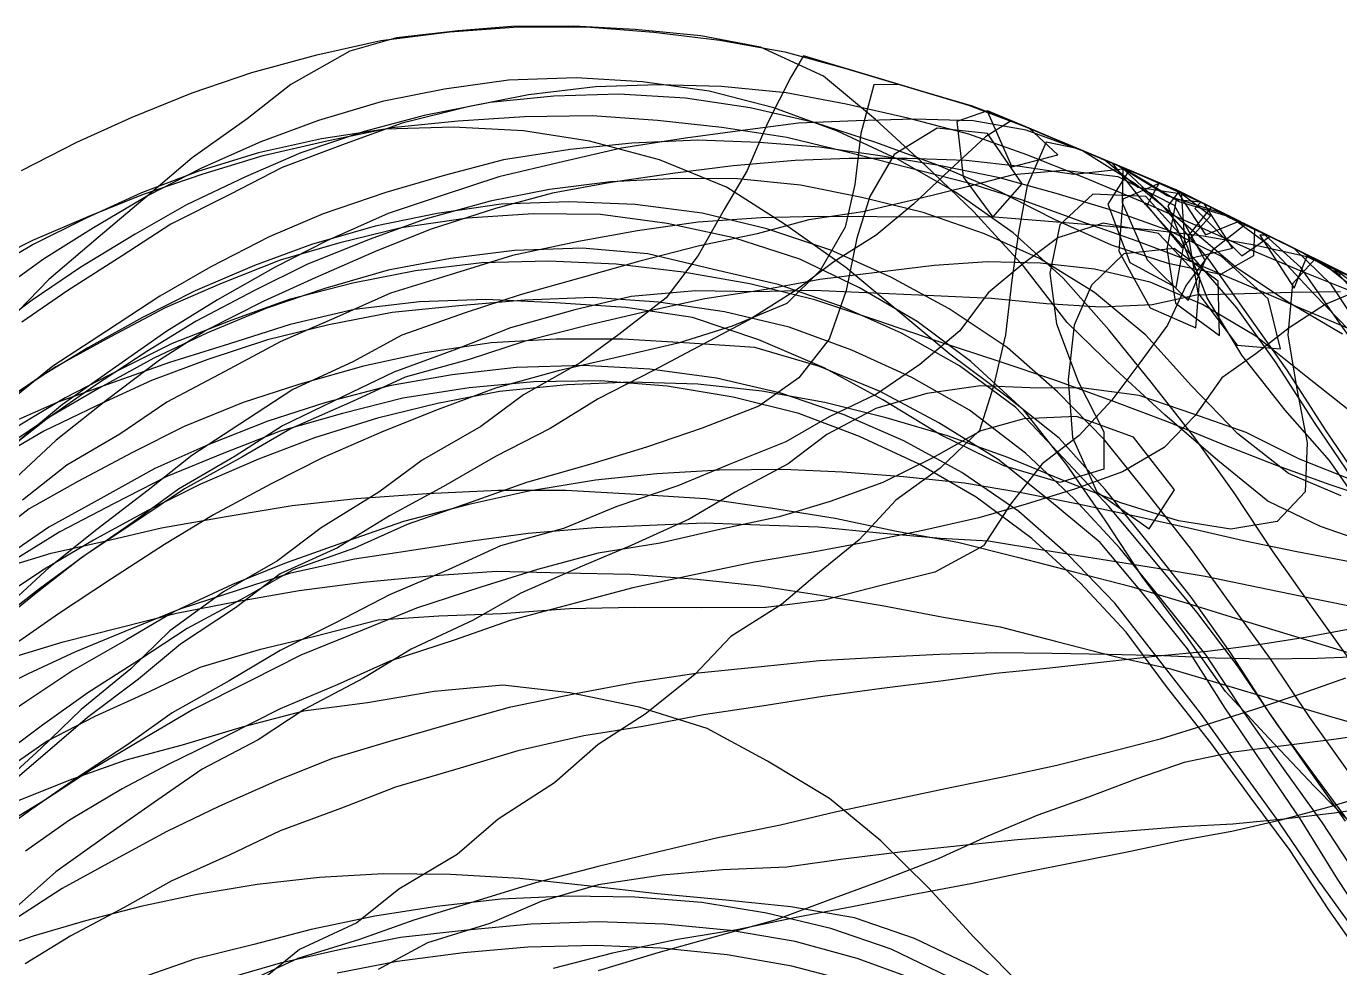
# Model space of a CAD drawing. Header units: metres. Extents: x -15 to 14.9, y 25.7 to 34.3.
# Drawn here: x -11.228 to -7.491, y 31.635 to 34.314 of the extents above; entities that cross this region are included whole.
import ezdxf

# ---------------------------------------------------------------- set-up
doc = ezdxf.new("R2010")
doc.units = ezdxf.units.M
doc.header["$MEASUREMENT"] = 0
doc.layers.add('Layer 01', color=12, linetype='Continuous', true_color=0xc80000)
doc.layers.add('Layer 02', color=192, linetype='Continuous', true_color=0x7d26cd)

msp = doc.modelspace()

# ---------------------------------------------------------------- linework, layer by layer
at = {"layer": 'Layer 01'}
for points in [[(-11.2416, 33.9035, 4.652), (-11.0846, 33.9838, 4.7477), (-10.9272, 34.0553, 4.8329), (-10.7567, 34.1245, 4.9153), (-10.5861, 34.1822, 4.9841), (-10.4011, 34.2328, 5.0444), (-10.219, 34.2735, 5.093), (-10.0233, 34.2981, 5.1223), (-9.8281, 34.3122, 5.1407), (-9.6354, 34.3123, 5.1427), (-9.4431, 34.2975, 5.1253), (-9.2552, 34.2748, 5.0972), (-9.0698, 34.2416, 5.0557), (-8.8969, 34.1939, 4.9981), (-8.7222, 34.1416, 4.9358), (-8.5473, 34.0893, 4.8734), (-8.3873, 34.0287, 4.8012), (-8.2257, 33.961, 4.7205), (-8.0641, 33.8933, 4.6398), (-7.9092, 33.8247, 4.5581), (-7.7566, 33.7488, 4.4677), (-7.604, 33.673, 4.3773), (-7.4514, 33.5972, 4.2869)], [(-11.3542, 33.6325, 4.734), (-11.2099, 33.705, 4.8397), (-11.0521, 33.7728, 4.9385), (-10.8946, 33.8364, 5.0299), (-10.7252, 33.8944, 5.1128), (-10.5545, 33.9465, 5.1859), (-10.3727, 33.9883, 5.2444), (-10.1893, 34.0256, 5.295), (-9.9999, 34.0451, 5.3216), (-9.8109, 34.0573, 5.3365), (-9.6181, 34.0596, 5.3368), (-9.4321, 34.0464, 5.3159), (-9.2494, 34.0271, 5.2852), (-9.0641, 33.998, 5.2405), (-8.8969, 33.9573, 5.1796), (-8.7223, 33.9127, 5.1115), (-8.5474, 33.8687, 5.0427), (-8.3918, 33.8187, 4.9661), (-8.2303, 33.7606, 4.8781), (-8.0687, 33.7029, 4.7897), (-7.9161, 33.6459, 4.702), (-7.7636, 33.5806, 4.6036), (-7.6111, 33.5156, 4.505), (-7.4585, 33.4508, 4.4062)], [(-11.3143, 32.767, 5.3267), (-11.1575, 32.8141, 5.4575), (-11.0009, 32.8493, 5.5639), (-10.8438, 32.8865, 5.6696), (-10.6596, 32.9191, 5.7649), (-10.4716, 32.9506, 5.8532), (-10.2901, 32.9696, 5.9144), (-10.0889, 32.9847, 5.9647), (-9.8858, 32.9934, 5.9986), (-9.6934, 32.994, 6.0001), (-9.4922, 32.9828, 5.9889), (-9.2955, 32.9705, 5.9595), (-9.1104, 32.9438, 5.9136), (-8.9269, 32.9144, 5.8473), (-8.7523, 32.8768, 5.7753), (-8.5774, 32.8455, 5.6999), (-8.408, 32.8028, 5.6154), (-8.2465, 32.761, 5.5185), (-8.0849, 32.7201, 5.4212), (-7.925, 32.6722, 5.3244), (-7.7724, 32.625, 5.2161), (-7.6198, 32.5785, 5.1074), (-7.4673, 32.5322, 4.9987)], [(-11.3653, 32.4005, 5.4538), (-11.222, 32.4719, 5.5617), (-11.0868, 32.5348, 5.6503), (-10.9305, 32.599, 5.7432), (-10.7908, 32.6558, 5.8191), (-10.6214, 32.7108, 5.8928), (-10.4758, 32.7586, 5.9501), (-10.2948, 32.7986, 6.0016), (-10.1436, 32.8211, 6.0391), (-9.9544, 32.8505, 6.0609), (-9.8004, 32.871, 6.0632), (-9.6083, 32.8876, 6.0563), (-9.455, 32.8945, 6.0287), (-9.2991, 32.9005, 5.9971), (-9.1148, 32.8944, 5.9407), (-8.9745, 32.8899, 5.885), (-8.8012, 32.8728, 5.803), (-8.6276, 32.857, 5.7202), (-8.4908, 32.8493, 5.6519), (-8.3306, 32.8228, 5.5481), (-8.1703, 32.7972, 5.4438), (-8.01, 32.7718, 5.3393), (-7.8744, 32.7492, 5.2402), (-7.723, 32.718, 5.1247), (-7.5717, 32.6868, 5.0091), (-7.4204, 32.6559, 4.8935)], [(-11.2758, 32.5158, 5.4919), (-11.1229, 32.5622, 5.6114), (-10.9655, 32.6024, 5.7151), (-10.8005, 32.6435, 5.8187), (-10.63, 32.6765, 5.902), (-10.4516, 32.7082, 5.98), (-10.2696, 32.7322, 6.0385), (-10.0806, 32.7501, 6.0808), (-9.8907, 32.7633, 6.1107), (-9.6987, 32.7587, 6.1143), (-9.5105, 32.7548, 6.1024), (-9.3198, 32.7401, 6.0784), (-9.1398, 32.7218, 6.0306), (-8.9677, 32.6947, 5.9749), (-8.7932, 32.666, 5.8989), (-8.6183, 32.6328, 5.8246), (-8.4573, 32.6052, 5.7477), (-8.296, 32.5629, 5.6515), (-8.1343, 32.521, 5.555), (-7.9727, 32.4854, 5.4558), (-7.8259, 32.4418, 5.3532), (-7.6734, 32.396, 5.2446), (-7.5208, 32.3509, 5.1358), (-7.3683, 32.3067, 5.0265)]]:
    msp.add_polyline3d(points, dxfattribs=at)
at = {"layer": 'Layer 02'}
for points in [[(-7.3956, 32.8378, 4.77), (-7.5458, 32.8905, 4.874), (-7.6956, 32.9621, 4.9657), (-7.8384, 33.0781, 5.0225), (-7.9887, 33.2077, 5.073), (-8.1293, 33.3375, 5.0989), (-8.2669, 33.471, 5.1201), (-8.39, 33.6305, 5.109), (-8.5328, 33.7855, 5.098), (-8.6708, 33.9186, 5.0768), (-8.8119, 34.0485, 5.0598), (-8.96, 34.1718, 5.0521), (-9.1392, 34.2548, 5.0707), (-9.3094, 34.2862, 5.1081), (-9.496, 34.3044, 5.1297), (-9.6707, 34.3139, 5.1411), (-9.8477, 34.3129, 5.14), (-9.9994, 34.3008, 5.1255), (-10.1748, 34.2812, 5.1021), (-10.308, 34.2433, 5.0772), (-10.4756, 34.1477, 5.0771), (-10.5999, 34.0505, 5.076), (-10.7566, 33.9396, 5.0573), (-10.8787, 33.8348, 5.0453), (-11.024, 33.7129, 5.0096), (-11.1644, 33.593, 4.9764), (-11.2804, 33.4726, 4.9392)], [(-7.41, 32.9201, 4.7308), (-7.5201, 33.0784, 4.7308), (-7.6463, 33.2213, 4.7553), (-7.7699, 33.3777, 4.7654), (-7.8682, 33.541, 4.7358), (-7.9323, 33.7056, 4.672), (-7.9414, 33.8407, 4.5772), (-7.8831, 33.8117, 4.5426), (-7.8183, 33.7795, 4.5043), (-7.9827, 33.8311, 4.6208), (-8.1288, 33.9204, 4.6721), (-8.2155, 33.9567, 4.7154), (-8.1996, 33.9501, 4.7075), (-8.0504, 33.8875, 4.633), (-8.0586, 33.891, 4.6371), (-8.2168, 33.9573, 4.7161), (-8.3574, 34.0162, 4.7863), (-8.443, 34.0521, 4.8291), (-8.441, 34.0512, 4.828), (-8.2971, 33.9909, 4.7562), (-8.2338, 33.9644, 4.7246), (-8.3748, 34.0235, 4.795), (-8.556, 34.0919, 4.8765), (-8.6945, 34.1333, 4.9259), (-8.8141, 34.1691, 4.9686), (-8.9217, 34.2013, 5.007), (-9.0169, 34.2298, 5.0409), (-9.0529, 34.1693, 5.1051), (-9.1197, 34.0383, 5.2298), (-9.1775, 33.903, 5.3544), (-9.2424, 33.7922, 5.4601), (-9.3165, 33.662, 5.5682), (-9.4073, 33.5408, 5.6612), (-9.5421, 33.4365, 5.751), (-9.6521, 33.3557, 5.8122), (-9.8132, 33.2652, 5.8578), (-9.9349, 33.1746, 5.896), (-10.1017, 33.0793, 5.913), (-10.2253, 32.9884, 5.93), (-10.3889, 32.887, 5.9187), (-10.513, 32.793, 5.9175), (-10.6668, 32.7041, 5.8697), (-10.8195, 32.5935, 5.8286), (-10.9304, 32.4858, 5.7902), (-11.072, 32.3693, 5.7301), (-11.1858, 32.2599, 5.6843), (-11.3166, 32.1399, 5.6085)], [(-7.458, 32.5045, 5.005), (-7.5699, 32.6607, 5.0212), (-7.6803, 32.8181, 5.0354), (-7.7913, 32.9859, 5.0382), (-7.9034, 33.1425, 5.041), (-8.0277, 33.3009, 5.0438), (-8.1479, 33.4504, 5.0413), (-8.2786, 33.5971, 5.0431), (-8.4204, 33.7259, 5.0607), (-8.5841, 33.8415, 5.0851), (-8.7494, 33.9354, 5.11), (-8.9202, 34.0158, 5.1485), (-9.1012, 34.0819, 5.1896), (-9.2853, 34.1288, 5.2201), (-9.4752, 34.156, 5.2398), (-9.6636, 34.167, 5.2539), (-9.8559, 34.1605, 5.2568), (-10.0384, 34.1351, 5.2441), (-10.2158, 34.0999, 5.2275), (-10.3964, 34.0453, 5.1903), (-10.5606, 33.9851, 5.1523), (-10.7294, 33.9097, 5.0983), (-10.8811, 33.8319, 5.0454), (-11.0366, 33.7406, 4.9771), (-11.1795, 33.6513, 4.9149), (-11.3216, 33.5484, 4.835)], [(-7.4053, 33.5099, 4.309), (-7.5133, 33.6279, 4.3236), (-7.6221, 33.682, 4.388), (-7.7221, 33.7317, 4.4473), (-7.7885, 33.7647, 4.4866), (-7.7921, 33.7665, 4.4888), (-7.7343, 33.7378, 4.4545), (-7.7365, 33.661, 4.5156), (-7.8302, 33.6077, 4.6476), (-7.9798, 33.6387, 4.766), (-8.1411, 33.6906, 4.8586), (-8.3025, 33.7639, 4.9348), (-8.4631, 33.8452, 5.0042), (-8.638, 33.9191, 5.0571), (-8.8116, 33.9834, 5.1096), (-8.9864, 34.0405, 5.1682), (-9.1686, 34.0817, 5.2141), (-9.3524, 34.1096, 5.2528), (-9.5425, 34.1207, 5.2792), (-9.7272, 34.1147, 5.2933), (-9.9081, 34.0974, 5.3016), (-10.0961, 34.0604, 5.2888), (-10.2668, 34.0142, 5.271), (-10.4468, 33.9536, 5.2386), (-10.6042, 33.8854, 5.1999), (-10.7725, 33.8057, 5.1495), (-10.9182, 33.7225, 5.0963), (-11.0731, 33.628, 5.0309), (-11.211, 33.5348, 4.969), (-11.3527, 33.4294, 4.8916)], [(-7.4088, 33.4179, 4.383), (-7.5149, 33.5777, 4.3637), (-7.6208, 33.6814, 4.3873), (-7.7265, 33.7339, 4.4499), (-7.8187, 33.7797, 4.5045), (-7.8673, 33.8039, 4.5333), (-7.8359, 33.7883, 4.5147), (-7.7816, 33.7613, 4.4825), (-7.818, 33.7757, 4.5069), (-7.9482, 33.8144, 4.604), (-8.1124, 33.9132, 4.6642), (-8.2608, 33.9757, 4.7381), (-8.4016, 34.0347, 4.8084), (-8.5366, 34.0861, 4.8696), (-8.6496, 34.1199, 4.9099), (-8.7445, 34.1483, 4.9437), (-8.8171, 34.1473, 4.9871), (-8.8541, 34.0085, 5.1153), (-8.8712, 33.8637, 5.2364), (-8.8982, 33.7424, 5.3453), (-8.9697, 33.6192, 5.4632), (-9.0646, 33.5249, 5.57), (-9.22, 33.4606, 5.6637), (-9.3737, 33.4122, 5.7373), (-9.5529, 33.3704, 5.795), (-9.7149, 33.3338, 5.823), (-9.8934, 33.2841, 5.8472), (-10.0567, 33.2236, 5.8467), (-10.2108, 33.1616, 5.8455), (-10.3854, 33.086, 5.8164), (-10.5316, 33.0115, 5.7927), (-10.6952, 32.9233, 5.7417), (-10.8348, 32.8392, 5.7014), (-10.9856, 32.7412, 5.6323), (-11.1363, 32.6419, 5.564), (-11.259, 32.5568, 5.491)], [(-7.4427, 33.5532, 4.3122), (-7.5946, 33.6146, 4.413), (-7.7469, 33.6788, 4.512), (-7.8994, 33.7474, 4.6079), (-8.0582, 33.8163, 4.6941), (-8.2198, 33.8832, 4.7754), (-8.3815, 33.9482, 4.8582), (-8.5463, 34.0067, 4.9362), (-8.7205, 34.0527, 5.003), (-8.8951, 34.0925, 5.0748), (-9.0661, 34.1243, 5.1443), (-9.2504, 34.1422, 5.1972), (-9.4307, 34.1468, 5.2386), (-9.6088, 34.1416, 5.274), (-9.7989, 34.1186, 5.2896), (-9.9719, 34.0849, 5.2972), (-10.1588, 34.0383, 5.292), (-10.3211, 33.9798, 5.2736), (-10.4999, 33.9123, 5.247), (-10.6495, 33.8352, 5.2083), (-10.8167, 33.7503, 5.1627), (-10.9556, 33.6605, 5.1105), (-11.1097, 33.5618, 5.0492), (-11.2412, 33.4721, 4.982)], [(-7.4239, 33.0059, 4.6888), (-7.5319, 33.1656, 4.6861), (-7.6408, 33.335, 4.6725), (-7.7523, 33.4917, 4.6608), (-7.8631, 33.6489, 4.6481), (-7.9952, 33.8037, 4.652), (-8.1122, 33.9134, 4.6638), (-8.2288, 33.9623, 4.7221), (-8.3401, 34.0089, 4.7777), (-8.426, 34.0449, 4.8205), (-8.4691, 34.063, 4.8421), (-8.4932, 34.0703, 4.8562), (-8.4247, 33.9136, 4.9203), (-8.2929, 33.9479, 4.7857), (-8.3748, 34.0235, 4.795), (-8.4932, 34.0731, 4.8541), (-8.581, 34.0426, 4.929), (-8.5626, 33.8851, 5.039), (-8.4784, 33.7703, 5.0742), (-8.3946, 33.8657, 4.9322), (-8.4932, 34.0089, 4.9033), (-8.6362, 34.0235, 4.976), (-8.759, 33.9494, 5.1049), (-8.8283, 33.8291, 5.2378), (-8.8652, 33.7108, 5.3472), (-8.8959, 33.5616, 5.4592), (-8.9436, 33.4239, 5.5732), (-9.0299, 33.313, 5.6914), (-9.1438, 33.2324, 5.7742), (-9.3054, 33.1703, 5.8587), (-9.4633, 33.116, 5.9147), (-9.6218, 33.0682, 5.9622), (-9.8053, 33.0157, 5.9877), (-9.9624, 32.9598, 6.0025), (-10.1444, 32.8964, 5.9998), (-10.2943, 32.8286, 5.9861), (-10.469, 32.767, 5.9491), (-10.6084, 32.6877, 5.9097), (-10.7709, 32.6001, 5.8535), (-10.9033, 32.5131, 5.7995), (-11.0531, 32.4171, 5.7248), (-11.182, 32.3249, 5.661), (-11.3192, 32.2229, 5.5715)], [(-7.3801, 33.3135, 4.4352), (-7.4921, 33.4701, 4.424), (-7.6023, 33.6278, 4.4103), (-7.712, 33.7267, 4.4413), (-7.8209, 33.7808, 4.5058), (-7.9149, 33.8275, 4.5615), (-7.9566, 33.8483, 4.5862), (-7.9225, 33.8313, 4.5659), (-7.819, 33.7799, 4.5047), (-7.8734, 33.8069, 4.5369), (-8.0284, 33.8783, 4.622), (-8.1805, 33.9421, 4.698), (-8.3135, 33.9978, 4.7644), (-8.4259, 34.0449, 4.8205), (-8.4994, 33.9995, 4.9142), (-8.6013, 33.904, 5.0473), (-8.7033, 33.8084, 5.1804), (-8.8101, 33.7191, 5.3115), (-8.9305, 33.6438, 5.4259), (-9.0378, 33.5625, 5.5369), (-9.1711, 33.4785, 5.6357), (-9.3165, 33.4017, 5.7341), (-9.4439, 33.3343, 5.7979), (-9.6012, 33.254, 5.8656), (-9.7378, 33.1695, 5.9083), (-9.8934, 33.0894, 5.9486), (-10.0413, 33.0038, 5.9641), (-10.1944, 32.9204, 5.9775), (-10.3431, 32.8295, 5.9665), (-10.5057, 32.7556, 5.94), (-10.6326, 32.6589, 5.9078), (-10.7891, 32.5559, 5.8615), (-10.9087, 32.4559, 5.8192), (-11.0537, 32.3467, 5.7535), (-11.174, 32.2439, 5.7023), (-11.3074, 32.1305, 5.6212)], [(-7.4839, 33.4377, 4.441), (-7.6356, 33.527, 4.5201), (-7.7852, 33.6267, 4.5893), (-7.928, 33.7479, 4.6353), (-8.0738, 33.8657, 4.669), (-8.2229, 33.959, 4.7198), (-8.3835, 34.0184, 4.806), (-8.5347, 34.0445, 4.9004), (-8.7021, 34.0493, 4.9948), (-8.8671, 34.0451, 5.0948), (-9.0311, 34.0385, 5.1961), (-9.1901, 34.0175, 5.2711), (-9.3525, 33.9955, 5.3403), (-9.5348, 33.9669, 5.3958), (-9.6984, 33.9289, 5.4362), (-9.8837, 33.8855, 5.4676), (-10.0426, 33.8334, 5.4747), (-10.1984, 33.7809, 5.4752), (-10.3731, 33.7037, 5.4524), (-10.5204, 33.6282, 5.4367), (-10.6837, 33.5355, 5.3939), (-10.8286, 33.4466, 5.3602), (-10.9747, 33.3436, 5.3034), (-11.1251, 33.2376, 5.245), (-11.249, 33.1338, 5.1893)], [(-7.4746, 32.0516, 5.2211), (-7.5851, 32.2071, 5.2491), (-7.6938, 32.3642, 5.2749), (-7.8028, 32.5327, 5.2907), (-7.914, 32.6892, 5.306), (-8.0382, 32.8469, 5.3209), (-8.1585, 32.9959, 5.3316), (-8.2894, 33.1417, 5.3472), (-8.4361, 33.2589, 5.3859), (-8.6006, 33.3805, 5.4117), (-8.749, 33.5039, 5.4149), (-8.8969, 33.6278, 5.4176), (-9.071, 33.7504, 5.4285), (-9.2359, 33.8564, 5.4113), (-9.4262, 33.9335, 5.4015), (-9.626, 33.9865, 5.3928), (-9.8139, 34.0165, 5.3677), (-10.0129, 34.0267, 5.3329), (-10.2073, 34.0206, 5.2922), (-10.388, 33.9931, 5.2341), (-10.5671, 33.954, 5.1718), (-10.7375, 33.9013, 5.0994), (-10.9005, 33.8398, 5.0221), (-11.0579, 33.7682, 4.9369), (-11.2083, 33.6925, 4.8511), (-11.3524, 33.6072, 4.7555)], [(-7.4313, 33.5872, 4.275), (-7.5825, 33.6623, 4.3646), (-7.6972, 33.7194, 4.4326), (-7.719, 33.7197, 4.4535), (-7.6207, 33.5682, 4.474), (-7.5831, 33.6626, 4.365), (-7.722, 33.7317, 4.4472), (-7.8572, 33.7989, 4.5273), (-7.9222, 33.7172, 4.6532), (-7.895, 33.5549, 4.7513), (-7.783, 33.4061, 4.7564), (-7.66, 33.3964, 4.6441), (-7.6953, 33.5384, 4.5694), (-7.8279, 33.6585, 4.6064), (-7.9761, 33.7321, 4.6914), (-8.1375, 33.7897, 4.7797), (-8.2984, 33.8376, 4.8749), (-8.4589, 33.8828, 4.972), (-8.6258, 33.9164, 5.0521), (-8.799, 33.9449, 5.1317), (-8.9718, 33.97, 5.2138), (-9.1433, 33.9832, 5.2805), (-9.318, 33.9894, 5.3387), (-9.5058, 33.9816, 5.3792), (-9.681, 33.9629, 5.4103), (-9.8704, 33.9338, 5.4307), (-10.0396, 33.8896, 5.4322), (-10.2052, 33.841, 5.4308), (-10.3833, 33.7806, 5.3992), (-10.5376, 33.7143, 5.3712), (-10.7032, 33.629, 5.3222), (-10.8479, 33.5455, 5.281), (-11.0002, 33.4467, 5.2164), (-11.1523, 33.3462, 5.153), (-11.2782, 33.2448, 5.0879)], [(-7.4315, 33.4151, 4.4073), (-7.565, 33.5523, 4.432), (-7.6961, 33.6925, 4.4521), (-7.8054, 33.7731, 4.4966), (-7.926, 33.8331, 4.5681), (-8.0337, 33.8806, 4.6247), (-8.1286, 33.9203, 4.672), (-8.1583, 33.9327, 4.6869), (-8.0658, 33.8561, 4.6698), (-7.9464, 33.8376, 4.5844), (-7.9517, 33.8458, 4.5832), (-8.0973, 33.9072, 4.6564), (-8.2389, 33.9665, 4.7271), (-8.3266, 33.984, 4.7858), (-8.3805, 33.8609, 4.9244), (-8.406, 33.7209, 5.0528), (-8.4238, 33.5909, 5.1648), (-8.4423, 33.4357, 5.2779), (-8.4762, 33.2896, 5.3972), (-8.516, 33.1632, 5.5023), (-8.628, 33.0562, 5.6167), (-8.754, 32.9654, 5.73), (-8.859, 32.852, 5.8441), (-8.9719, 32.7604, 5.9498), (-9.0794, 32.6681, 6.0341), (-9.2238, 32.5773, 6.1166), (-9.3265, 32.469, 6.1917), (-9.4674, 32.3566, 6.2606), (-9.6012, 32.2704, 6.315), (-9.7254, 32.1613, 6.3483), (-9.8852, 32.0578, 6.3795), (-10.0025, 31.9572, 6.3912), (-10.1683, 31.8583, 6.3922), (-10.288, 31.7628, 6.3834), (-10.4509, 31.6871, 6.3467), (-10.5686, 31.5909, 6.3147)], [(-7.4552, 33.027, 4.7041), (-7.5631, 33.1868, 4.7011), (-7.6724, 33.3557, 4.6873), (-7.784, 33.5123, 4.676), (-7.9093, 33.6569, 4.687), (-8.0442, 33.8065, 4.6901), (-8.1382, 33.9243, 4.6769), (-8.1706, 33.9379, 4.693), (-8.099, 33.9079, 4.6573), (-8.1174, 33.9062, 4.6737), (-8.2477, 33.8918, 4.7917), (-8.4018, 33.9152, 4.9002), (-8.5545, 33.9321, 4.9983), (-8.7221, 33.9379, 5.092), (-8.8884, 33.9376, 5.1898), (-9.0406, 33.9316, 5.283), (-9.2174, 33.9169, 5.3582), (-9.3823, 33.8956, 5.4224), (-9.5654, 33.8689, 5.4767), (-9.7309, 33.8391, 5.5035), (-9.8934, 33.7955, 5.5296), (-10.0759, 33.7363, 5.5297), (-10.2307, 33.6745, 5.5297), (-10.4059, 33.5978, 5.5064), (-10.5526, 33.5315, 5.4782), (-10.717, 33.4482, 5.4288), (-10.8494, 33.3638, 5.3955), (-10.9972, 33.2517, 5.3432), (-11.1436, 33.136, 5.2942), (-11.2579, 33.0291, 5.2466)], [(-7.4043, 33.5472, 4.2794), (-7.5111, 33.6268, 4.3223), (-7.6163, 33.6791, 4.3846), (-7.7039, 33.7227, 4.4365), (-7.7471, 33.7441, 4.4621), (-7.7084, 33.7249, 4.4392), (-7.6894, 33.7155, 4.4279), (-7.8219, 33.7813, 4.5064), (-7.9579, 33.8488, 4.5868), (-8.0514, 33.888, 4.6335), (-8.1089, 33.9121, 4.6622), (-8.1103, 33.8124, 4.7398), (-8.0395, 33.6492, 4.807), (-7.9227, 33.5336, 4.7946), (-7.8744, 33.6469, 4.6607), (-7.961, 33.8042, 4.6236), (-8.1216, 33.8851, 4.6933), (-8.2767, 33.9036, 4.8064), (-8.4205, 33.8912, 4.934), (-8.5478, 33.8576, 5.0515), (-8.6975, 33.8208, 5.1674), (-8.8481, 33.7855, 5.2828), (-9.0015, 33.763, 5.3892), (-9.1492, 33.7232, 5.4724), (-9.3165, 33.6881, 5.5516), (-9.4823, 33.6454, 5.6076), (-9.6401, 33.601, 5.6561), (-9.823, 33.5493, 5.6872), (-9.9791, 33.4981, 5.7014), (-10.1599, 33.4345, 5.7046), (-10.2992, 33.3588, 5.7026), (-10.4702, 33.2805, 5.682), (-10.5989, 33.1959, 5.6569), (-10.757, 33.0928, 5.6168), (-10.8816, 32.9934, 5.5839), (-11.0276, 32.8814, 5.5259), (-11.1644, 32.7723, 5.4737), (-11.286, 32.6595, 5.4109)], [(-7.4899, 33.6057, 4.3179), (-7.5987, 33.6704, 4.3742), (-7.7043, 33.7229, 4.4367), (-7.7873, 33.7641, 4.4859), (-7.8191, 33.7799, 4.5047), (-7.8491, 33.7948, 4.5225), (-7.808, 33.7704, 4.5012), (-7.6808, 33.7112, 4.4228), (-7.7832, 33.7621, 4.4835), (-7.9255, 33.8328, 4.5678), (-7.9566, 33.8483, 4.5862), (-7.8732, 33.7201, 4.6033), (-7.7771, 33.759, 4.4798), (-7.8957, 33.818, 4.5501), (-8.0046, 33.8683, 4.6101), (-8.0399, 33.8041, 4.6884), (-7.9393, 33.6834, 4.6958), (-7.859, 33.7744, 4.5478), (-7.9566, 33.8483, 4.5862), (-8.0901, 33.9042, 4.6528), (-8.1512, 33.8072, 4.7774), (-8.0889, 33.642, 4.853), (-7.9566, 33.5704, 4.7994), (-7.9321, 33.7069, 4.6708), (-8.0427, 33.8293, 4.6714), (-8.1941, 33.8362, 4.7903), (-8.2873, 33.7487, 4.934), (-8.3163, 33.611, 5.0635), (-8.2971, 33.4675, 5.1456), (-8.2353, 33.3028, 5.2028), (-8.1623, 33.1595, 5.2377), (-8.1628, 33.0534, 5.3049), (-8.2879, 33.0156, 5.4164), (-8.4473, 33.0628, 5.5088), (-8.6271, 33.1508, 5.567), (-8.7913, 33.2512, 5.5992), (-8.958, 33.3418, 5.6335), (-9.144, 33.422, 5.6625), (-9.3326, 33.4852, 5.6836), (-9.5227, 33.5134, 5.6986), (-9.7224, 33.5273, 5.7022), (-9.9203, 33.5365, 5.6891), (-10.109, 33.5293, 5.6547), (-10.2955, 33.508, 5.609), (-10.4775, 33.4651, 5.5613), (-10.6503, 33.4102, 5.4946), (-10.8203, 33.357, 5.4225), (-10.9806, 33.3006, 5.3259), (-11.1381, 33.2444, 5.2298), (-11.2849, 33.1799, 5.1221)], [(-7.4877, 33.6152, 4.3084), (-7.5948, 33.6685, 4.3719), (-7.6804, 33.711, 4.4226), (-7.7202, 33.7307, 4.4461), (-7.6826, 33.7121, 4.4239), (-7.6459, 33.6938, 4.4021), (-7.6184, 33.6802, 4.3858), (-7.7651, 33.7531, 4.4728), (-7.8861, 33.8132, 4.5444), (-7.9034, 33.7956, 4.5748), (-7.7699, 33.6608, 4.5482), (-7.6898, 33.7157, 4.4282), (-7.8044, 33.7726, 4.496), (-7.9484, 33.8442, 4.5813), (-7.9807, 33.8031, 4.6406), (-7.9197, 33.6527, 4.7003), (-7.796, 33.6829, 4.5567), (-7.8758, 33.8081, 4.5383), (-8.0033, 33.8678, 4.6095), (-8.1086, 33.8218, 4.7312), (-8.1195, 33.6737, 4.8538), (-8.0308, 33.5126, 4.9046), (-7.9007, 33.456, 4.8327), (-7.8897, 33.5988, 4.7125), (-8.007, 33.7242, 4.7228), (-8.1645, 33.7532, 4.8298), (-8.293, 33.7118, 4.967), (-8.3958, 33.6352, 5.1102), (-8.4912, 33.555, 5.2398), (-8.5725, 33.4472, 5.3537), (-8.686, 33.3518, 5.4771), (-8.8088, 33.2666, 5.5991), (-8.9441, 33.2024, 5.7063), (-9.0675, 33.1309, 5.8023), (-9.2286, 33.0672, 5.8875), (-9.3747, 33.0059, 5.9575), (-9.5485, 32.947, 6.0168), (-9.6993, 32.8848, 6.0569), (-9.8792, 32.8355, 6.0808), (-10.0275, 32.7673, 6.0837), (-10.1944, 32.696, 6.0818), (-10.347, 32.6175, 6.057), (-10.5057, 32.5376, 6.0303), (-10.6513, 32.451, 5.9833), (-10.8128, 32.3602, 5.929), (-10.9393, 32.27, 5.8728), (-11.0885, 32.1722, 5.7991), (-11.2127, 32.0858, 5.7306), (-11.347, 31.9892, 5.6361)], [(-7.4869, 32.9773, 4.7648), (-7.6373, 33.0409, 4.8621), (-7.7815, 33.1541, 4.922), (-7.9129, 33.2911, 4.955), (-8.0429, 33.4353, 4.9699), (-8.1889, 33.556, 5.0011), (-8.3458, 33.653, 5.0555), (-8.5022, 33.7235, 5.1276), (-8.6766, 33.7841, 5.1834), (-8.8514, 33.8269, 5.253), (-9.0256, 33.8619, 5.3283), (-9.2043, 33.8794, 5.3822), (-9.3786, 33.881, 5.433), (-9.5659, 33.871, 5.4751), (-9.7392, 33.8491, 5.497), (-9.9082, 33.8165, 5.5132), (-10.0932, 33.7648, 5.508), (-10.2531, 33.7074, 5.4995), (-10.43, 33.6362, 5.4719), (-10.5792, 33.5618, 5.4423), (-10.7446, 33.4747, 5.3947), (-10.8849, 33.3883, 5.3502), (-11.0372, 33.2888, 5.286), (-11.1721, 33.1941, 5.2317), (-11.3115, 33.0856, 5.1543)], [(-7.4637, 33.6033, 4.2942), (-7.5692, 33.6557, 4.3567), (-7.6588, 33.7003, 4.4098), (-7.707, 33.7242, 4.4383), (-7.6846, 33.7131, 4.4251), (-7.5446, 33.6435, 4.3421), (-7.5002, 33.6214, 4.3158), (-7.643, 33.6924, 4.4004), (-7.7822, 33.7616, 4.4829), (-7.8868, 33.8136, 4.5448), (-7.9566, 33.8204, 4.6076), (-7.9833, 33.6808, 4.7366), (-7.9583, 33.5261, 4.8347), (-7.8334, 33.4336, 4.7844), (-7.8376, 33.5882, 4.6698), (-7.9626, 33.6813, 4.7192), (-8.1052, 33.6664, 4.8477), (-8.1972, 33.5775, 4.9914), (-8.2472, 33.4636, 5.1095), (-8.2636, 33.3087, 5.2209), (-8.2514, 33.1439, 5.3165), (-8.1823, 32.9888, 5.3528), (-8.0332, 32.8834, 5.2982), (-7.9612, 32.9949, 5.1874), (-8.0785, 33.145, 5.1823), (-8.2398, 33.2036, 5.2695), (-8.39, 33.1969, 5.3898), (-8.5121, 33.163, 5.5003), (-8.6492, 33.0861, 5.6122), (-8.7908, 33.016, 5.723), (-8.9407, 32.9611, 5.8302), (-9.0859, 32.9182, 5.919), (-9.2596, 32.881, 5.9945), (-9.4245, 32.8428, 6.0506), (-9.6012, 32.8143, 6.0922), (-9.774, 32.7677, 6.1099), (-9.9353, 32.7174, 6.1218), (-10.1184, 32.6584, 6.1117), (-10.2717, 32.5955, 6.0944), (-10.4471, 32.5241, 6.058), (-10.5911, 32.4508, 6.0177), (-10.7553, 32.3689, 5.9582), (-10.8917, 32.2879, 5.9017), (-11.0432, 32.1978, 5.8232), (-11.1754, 32.1116, 5.7557), (-11.3126, 32.028, 5.6559)], [(-7.4657, 32.1916, 5.1556), (-7.5763, 32.3471, 5.1837), (-7.6879, 32.5141, 5.2002), (-7.8008, 32.6693, 5.2178), (-7.9128, 32.8253, 5.2341), (-8.0373, 32.9829, 5.2495), (-8.1606, 33.1373, 5.2505), (-8.2944, 33.2737, 5.267), (-8.4373, 33.3993, 5.2973), (-8.6026, 33.51, 5.3303), (-8.7685, 33.6003, 5.3642), (-8.9395, 33.6768, 5.4098), (-9.1215, 33.7379, 5.4536), (-9.3057, 33.7821, 5.488), (-9.4962, 33.8065, 5.5073), (-9.6848, 33.8147, 5.5195), (-9.8772, 33.8076, 5.5221), (-10.0594, 33.7814, 5.5044), (-10.2359, 33.7452, 5.4825), (-10.4164, 33.6928, 5.4415), (-10.5791, 33.6333, 5.3968), (-10.7478, 33.5612, 5.3375), (-10.8979, 33.4856, 5.2773), (-11.053, 33.3987, 5.2027), (-11.1943, 33.3125, 5.1329), (-11.3361, 33.2148, 5.0461)], [(-7.356, 33.5498, 4.2304), (-7.4959, 33.6193, 4.3133), (-7.6392, 33.6905, 4.3982), (-7.7594, 33.7502, 4.4694), (-7.8544, 33.6755, 4.6193), (-7.9286, 33.5775, 4.7666), (-7.981, 33.463, 4.9018), (-8.0569, 33.3599, 5.0287), (-8.1402, 33.2498, 5.1632), (-8.2326, 33.149, 5.2987), (-8.3384, 33.0683, 5.426), (-8.4283, 32.9544, 5.5514), (-8.5044, 32.8353, 5.6669), (-8.643, 32.7606, 5.7784), (-8.7995, 32.7218, 5.879), (-8.9583, 32.6805, 5.9761), (-9.1242, 32.6597, 6.0515), (-9.3084, 32.6591, 6.1089), (-9.4966, 32.6601, 6.1395), (-9.6828, 32.6557, 6.1571), (-9.8749, 32.6421, 6.161), (-10.0543, 32.6357, 6.1332), (-10.2267, 32.6237, 6.0996), (-10.4069, 32.5777, 6.0509), (-10.5657, 32.539, 5.9956), (-10.7346, 32.4891, 5.9201), (-10.8786, 32.42, 5.857), (-11.0332, 32.3494, 5.7681), (-11.1687, 32.2792, 5.6927), (-11.3075, 32.1838, 5.599)], [(-7.4339, 32.0199, 5.2002), (-7.5641, 32.1515, 5.2546), (-7.692, 32.2867, 5.3055), (-7.8168, 32.4208, 5.3543), (-7.9323, 32.5846, 5.3763), (-8.0536, 32.7477, 5.3839), (-8.1584, 32.9085, 5.3771), (-8.2679, 33.0662, 5.3754), (-8.3907, 33.2221, 5.3742), (-8.5407, 33.3602, 5.3916), (-8.6937, 33.4735, 5.4038), (-8.8576, 33.5697, 5.4329), (-9.0274, 33.6513, 5.4746), (-9.2156, 33.7114, 5.5025), (-9.4046, 33.7531, 5.5255), (-9.5948, 33.7778, 5.5427), (-9.7862, 33.7803, 5.5404), (-9.9726, 33.7679, 5.5309), (-10.1619, 33.7404, 5.5093), (-10.3359, 33.6974, 5.4717), (-10.5063, 33.6479, 5.433), (-10.6752, 33.5808, 5.3703), (-10.8329, 33.5131, 5.3142), (-10.9885, 33.4303, 5.2366), (-11.144, 33.3449, 5.1608), (-11.2788, 33.2556, 5.0803)], [(-7.4361, 33.5896, 4.2779), (-7.5851, 33.6581, 4.3704), (-7.7334, 33.6909, 4.4895), (-7.8799, 33.7168, 4.6123), (-8.0247, 33.734, 4.7297), (-8.1784, 33.7473, 4.8456), (-8.3316, 33.7592, 4.9624), (-8.4849, 33.7713, 5.0788), (-8.6419, 33.771, 5.1731), (-8.8086, 33.7719, 5.2702), (-8.9753, 33.7727, 5.3673), (-9.1377, 33.7688, 5.4394), (-9.3165, 33.7568, 5.5079), (-9.4895, 33.7321, 5.5536), (-9.6575, 33.7015, 5.5919), (-9.8445, 33.6615, 5.6155), (-10.0074, 33.6114, 5.6234), (-10.1916, 33.5541, 5.6219), (-10.3448, 33.4865, 5.6025), (-10.5057, 33.4159, 5.5811), (-10.6633, 33.3317, 5.5365), (-10.8286, 33.2439, 5.4893), (-10.9617, 33.1531, 5.4357), (-11.1128, 33.0648, 5.3626), (-11.2387, 32.9655, 5.299)], [(-7.4447, 32.0226, 5.2082), (-7.5578, 32.1755, 5.2394), (-7.6704, 32.329, 5.2699), (-7.7826, 32.4936, 5.2934), (-7.8981, 32.6464, 5.3144), (-8.0255, 32.8011, 5.3354), (-8.1485, 32.9476, 5.3495), (-8.2793, 33.0864, 5.3733), (-8.4133, 33.2293, 5.3871), (-8.5735, 33.3473, 5.4179), (-8.738, 33.4403, 5.4494), (-8.9089, 33.5169, 5.4948), (-9.0889, 33.5787, 5.5439), (-9.2731, 33.6214, 5.5793), (-9.4596, 33.6663, 5.5903), (-9.6471, 33.6821, 5.6044), (-9.8393, 33.6761, 5.6063), (-10.0213, 33.6526, 5.5943), (-10.1988, 33.6197, 5.5777), (-10.3791, 33.5681, 5.5363), (-10.5438, 33.512, 5.4961), (-10.7125, 33.4411, 5.4361), (-10.865, 33.369, 5.3791), (-11.0204, 33.2836, 5.3034), (-11.1644, 33.2006, 5.2356), (-11.3063, 33.1048, 5.1475)], [(-7.4426, 33.2032, 4.5803), (-7.5881, 33.3182, 4.634), (-7.7305, 33.4319, 4.6855), (-7.8817, 33.5222, 4.7635), (-8.0311, 33.5855, 4.8489), (-8.1892, 33.623, 4.9499), (-8.3437, 33.6395, 5.0641), (-8.4932, 33.6434, 5.1838), (-8.6456, 33.6327, 5.2759), (-8.8082, 33.6136, 5.3777), (-8.9704, 33.5929, 5.4803), (-9.1227, 33.565, 5.5642), (-9.2978, 33.5381, 5.6408), (-9.4625, 33.5023, 5.6953), (-9.6245, 33.4646, 5.7431), (-9.8091, 33.4178, 5.7711), (-9.9679, 33.3652, 5.7884), (-10.1503, 33.3155, 5.7805), (-10.3001, 33.2465, 5.7663), (-10.4745, 33.1689, 5.7384), (-10.6148, 33.0879, 5.7037), (-10.778, 32.9978, 5.6538), (-10.9112, 32.9082, 5.6047), (-11.0617, 32.8083, 5.5368), (-11.191, 32.7128, 5.4782), (-11.3289, 32.6058, 5.396)], [(-7.4541, 33.5985, 4.2885), (-7.5612, 33.6517, 4.352), (-7.6254, 33.5809, 4.4688), (-7.6389, 33.4352, 4.5938), (-7.6138, 33.2819, 4.687), (-7.584, 33.1286, 4.7574), (-7.5901, 32.9894, 4.8516), (-7.6692, 32.9048, 4.978), (-7.8011, 32.8827, 5.1069), (-7.9503, 32.9068, 5.2243), (-8.1138, 32.9574, 5.3189), (-8.2749, 33.0202, 5.4045), (-8.4357, 33.087, 5.4878), (-8.6075, 33.1486, 5.5579), (-8.7813, 33.2, 5.6222), (-8.9562, 33.2436, 5.6913), (-9.1354, 33.2752, 5.7492), (-9.3173, 33.2958, 5.7971), (-9.5071, 33.3012, 5.8256), (-9.6902, 33.2936, 5.8442), (-9.8817, 33.2746, 5.8522), (-10.0579, 33.2402, 5.8378), (-10.229, 33.1985, 5.8191), (-10.4085, 33.1427, 5.7779), (-10.5671, 33.0821, 5.7349), (-10.7348, 33.0099, 5.6731), (-10.8822, 32.9363, 5.6131), (-11.0365, 32.8516, 5.5343), (-11.1764, 32.7692, 5.4634), (-11.3175, 32.6757, 5.371)], [(-7.3667, 32.9584, 4.6668), (-7.5188, 33.0086, 4.7741), (-7.6713, 33.064, 4.8784), (-7.8239, 33.1239, 4.98), (-7.9785, 33.1875, 5.078), (-8.14, 33.2482, 5.164), (-8.3016, 33.307, 5.2513), (-8.4601, 33.3596, 5.3402), (-8.6367, 33.4181, 5.4076), (-8.8107, 33.4773, 5.4659), (-8.985, 33.535, 5.5253), (-9.1699, 33.5811, 5.57), (-9.359, 33.6137, 5.6064), (-9.5495, 33.6366, 5.6248), (-9.7424, 33.6451, 5.627), (-9.9318, 33.6406, 5.6204), (-10.1211, 33.6184, 5.5955), (-10.2991, 33.583, 5.5598), (-10.4806, 33.5362, 5.5148), (-10.6432, 33.4776, 5.4561), (-10.8129, 33.4116, 5.3923), (-10.9613, 33.3375, 5.3185), (-11.1175, 33.2567, 5.2392), (-11.2561, 33.1728, 5.1569)], [(-7.4649, 33.6039, 4.2949), (-7.5373, 33.6398, 4.3378), (-7.5616, 33.652, 4.3522), (-7.5081, 33.6254, 4.3205), (-7.365, 33.5542, 4.2357)], [(-7.4876, 33.6152, 4.3084), (-7.5391, 33.6407, 4.3389), (-7.5274, 33.6304, 4.3354), (-7.3861, 33.5186, 4.2836)], [(-7.4888, 33.5581, 4.3534), (-7.6261, 33.5565, 4.4882), (-7.7623, 33.5524, 4.624), (-7.8989, 33.5491, 4.7595), (-8.0248, 33.5214, 4.893), (-8.1711, 33.5146, 5.0183), (-8.3255, 33.524, 5.1315), (-8.4822, 33.5388, 5.2431), (-8.6457, 33.5468, 5.3307), (-8.8165, 33.5548, 5.4198), (-8.9872, 33.5616, 5.5096), (-9.1554, 33.5584, 5.5795), (-9.3246, 33.5607, 5.6342), (-9.5071, 33.5445, 5.6761), (-9.6676, 33.5065, 5.716), (-9.851, 33.4559, 5.7464), (-10.0043, 33.3954, 5.7616), (-10.1828, 33.3295, 5.7668), (-10.3263, 33.2599, 5.7491), (-10.4989, 33.1771, 5.7246), (-10.6338, 33.0908, 5.6909), (-10.7956, 32.9966, 5.644), (-10.9245, 32.9029, 5.5968), (-11.0739, 32.7994, 5.5317), (-11.2001, 32.7006, 5.4754), (-11.337, 32.5904, 5.3959)], [(-7.4188, 33.5694, 4.2765), (-7.5331, 33.5217, 4.4244), (-7.6349, 33.4559, 4.574), (-7.7298, 33.3816, 4.7234), (-7.8269, 33.3139, 4.8618), (-7.9025, 33.2059, 4.9998), (-7.9912, 33.115, 5.1339), (-8.1093, 33.0457, 5.2693), (-8.2432, 32.9977, 5.3929), (-8.3832, 32.9543, 5.5183), (-8.5179, 32.9152, 5.6323), (-8.6771, 32.8791, 5.7346), (-8.8377, 32.8458, 5.8362), (-8.9996, 32.8158, 5.9367), (-9.1565, 32.7887, 6.0081), (-9.3193, 32.7543, 6.0724), (-9.5023, 32.7155, 6.1174), (-9.6663, 32.6718, 6.1506), (-9.8517, 32.6228, 6.1692), (-10.011, 32.567, 6.1698), (-10.194, 32.5068, 6.1603), (-10.3441, 32.4402, 6.1315), (-10.5057, 32.3711, 6.0993), (-10.6597, 32.2937, 6.0437), (-10.8243, 32.2129, 5.9835), (-10.9554, 32.1441, 5.9119), (-11.1051, 32.0547, 5.8292), (-11.2304, 31.9665, 5.7517)], [(-7.4302, 31.8792, 5.2525), (-7.5408, 32.047, 5.2784), (-7.6514, 32.2022, 5.3066), (-7.7615, 32.358, 5.334), (-7.8715, 32.5245, 5.3547), (-7.9966, 32.6809, 5.3767), (-8.1174, 32.829, 5.3884), (-8.2466, 32.9693, 5.4102), (-8.3849, 33.0989, 5.4443), (-8.5446, 33.2213, 5.4822), (-8.7086, 33.3143, 5.5135), (-8.879, 33.3921, 5.5578), (-9.0574, 33.4572, 5.6106), (-9.2413, 33.5011, 5.6452), (-9.4296, 33.5288, 5.6727), (-9.6174, 33.5419, 5.694), (-9.8101, 33.534, 5.6971), (-9.9976, 33.5181, 5.6849), (-10.1874, 33.4997, 5.6574), (-10.367, 33.4641, 5.6076), (-10.5416, 33.422, 5.5548), (-10.7117, 33.366, 5.4844), (-10.8719, 33.3058, 5.4137), (-11.0288, 33.2339, 5.328), (-11.1779, 33.1614, 5.2464), (-11.3215, 33.0779, 5.1487)], [(-7.3923, 31.7275, 5.2697), (-7.4965, 31.886, 5.3041), (-7.6031, 32.0572, 5.3262), (-7.7102, 32.2154, 5.3503), (-7.8172, 32.3739, 5.3741), (-7.9247, 32.5424, 5.3917), (-8.0504, 32.6984, 5.4072), (-8.1733, 32.8448, 5.4212), (-8.3169, 32.9647, 5.4642), (-8.4632, 33.0811, 5.511), (-8.6315, 33.1858, 5.5511), (-8.7988, 33.2744, 5.5886), (-8.9711, 33.3455, 5.6383), (-9.1554, 33.3993, 5.6808), (-9.3416, 33.4123, 5.7317), (-9.5316, 33.4235, 5.7575), (-9.7203, 33.4236, 5.7683), (-9.9056, 33.4131, 5.7707), (-10.0943, 33.3845, 5.75), (-10.2692, 33.3465, 5.7228), (-10.4502, 33.2957, 5.6805), (-10.6108, 33.2434, 5.6251), (-10.7793, 33.1747, 5.561), (-10.9264, 33.101, 5.4922), (-11.0812, 33.0186, 5.4118), (-11.2203, 32.9407, 5.3302), (-11.358, 32.8331, 5.2485)], [(-7.4427, 31.732, 5.309), (-7.5528, 31.8849, 5.35), (-7.6642, 32.0504, 5.3802), (-7.7763, 32.2042, 5.4101), (-7.8874, 32.359, 5.4389), (-8.0099, 32.5162, 5.4692), (-8.1314, 32.6719, 5.4804), (-8.2632, 32.8087, 5.506), (-8.4046, 32.9333, 5.5449), (-8.5666, 33.0445, 5.5906), (-8.7313, 33.1342, 5.6302), (-8.9016, 33.2086, 5.6809), (-9.0811, 33.2695, 5.7346), (-9.2649, 33.3121, 5.7718), (-9.454, 33.3379, 5.7977), (-9.6421, 33.3488, 5.8159), (-9.8342, 33.3428, 5.8172), (-10.0169, 33.3216, 5.8035), (-10.1952, 33.2909, 5.7843), (-10.3755, 33.2431, 5.7386), (-10.5407, 33.1903, 5.6942), (-10.7092, 33.124, 5.6289), (-10.8621, 33.0557, 5.5669), (-11.016, 32.9697, 5.4892), (-11.1644, 32.8882, 5.4134), (-11.3005, 32.7944, 5.3262)], [(-7.416, 31.6478, 5.314), (-7.5242, 31.8024, 5.3528), (-7.6327, 31.9688, 5.3876), (-7.746, 32.1213, 5.4191), (-7.8585, 32.2748, 5.4496), (-7.9811, 32.4315, 5.484), (-8.0991, 32.5898, 5.4994), (-8.2286, 32.7288, 5.5222), (-8.3678, 32.8567, 5.5578), (-8.5258, 32.9736, 5.6061), (-8.6882, 33.0681, 5.642), (-8.8572, 33.1466, 5.6899), (-9.0298, 33.212, 5.7463), (-9.2171, 33.2586, 5.7842), (-9.4049, 33.2893, 5.8149), (-9.5954, 33.3052, 5.838), (-9.7844, 33.3018, 5.839), (-9.9681, 33.2854, 5.8319), (-10.1571, 33.2554, 5.8104), (-10.3287, 33.2124, 5.7728), (-10.5057, 33.1618, 5.7299), (-10.6659, 33.099, 5.6676), (-10.8286, 33.0325, 5.6057), (-10.9777, 32.9561, 5.5267), (-11.1329, 32.8752, 5.4453), (-11.2674, 32.7917, 5.3607)], [(-7.4527, 33.0213, 4.7055), (-7.6054, 33.0816, 4.8069), (-7.7573, 33.1577, 4.8975), (-7.9097, 33.2109, 5.0032), (-8.0618, 33.2631, 5.0942), (-8.2194, 33.2845, 5.2022), (-8.3722, 33.2849, 5.3199), (-8.5131, 33.2903, 5.4209), (-8.6663, 33.2686, 5.5193), (-8.8113, 33.2266, 5.6241), (-8.9501, 33.1521, 5.7357), (-9.0607, 33.0686, 5.8326), (-9.2112, 32.9883, 5.923), (-9.3424, 32.911, 6.0015), (-9.5077, 32.8367, 6.0674), (-9.6466, 32.7778, 6.1069), (-9.8208, 32.701, 6.1371), (-9.9591, 32.6232, 6.1563), (-10.1336, 32.541, 6.1575), (-10.2686, 32.4589, 6.1521), (-10.4377, 32.37, 6.1253), (-10.5687, 32.2835, 6.0998), (-10.7279, 32.1998, 6.0438), (-10.8537, 32.113, 5.9971), (-10.9988, 32.0107, 5.9218), (-11.1437, 31.9075, 5.847), (-11.2571, 31.8071, 5.7771)], [(-7.4628, 32.7895, 4.8609), (-7.6137, 32.818, 4.9774), (-7.765, 32.8497, 5.0927), (-7.9166, 32.8848, 5.2064), (-8.0742, 32.9197, 5.3094), (-8.2353, 32.954, 5.4099), (-8.3964, 32.9866, 5.5111), (-8.559, 33.0133, 5.6028), (-8.7325, 33.032, 5.6841), (-8.9057, 33.0453, 5.768), (-9.0736, 33.0523, 5.8452), (-9.2567, 33.051, 5.905), (-9.4341, 33.0398, 5.9496), (-9.6092, 33.0218, 5.9864), (-9.7984, 32.9913, 6.0005), (-9.9687, 32.9528, 6.0049), (-10.155, 32.9046, 5.9934), (-10.3152, 32.8483, 5.9677), (-10.4936, 32.7847, 5.9309), (-10.6412, 32.7257, 5.8753), (-10.8067, 32.6482, 5.8132), (-10.9434, 32.5679, 5.7462), (-11.0956, 32.4804, 5.6661), (-11.2264, 32.3937, 5.5899), (-11.3655, 32.299, 5.4956)], [(-7.4525, 32.6004, 4.9503), (-7.5895, 32.5746, 5.083), (-7.7277, 32.5524, 5.215), (-7.8675, 32.5344, 5.3461), (-8.0085, 32.5214, 5.4661), (-8.1622, 32.5043, 5.5815), (-8.316, 32.4877, 5.6968), (-8.47, 32.4719, 5.8119), (-8.6267, 32.4506, 5.9043), (-8.7941, 32.429, 5.9975), (-8.9615, 32.4068, 6.091), (-9.1227, 32.3806, 6.1666), (-9.3019, 32.3544, 6.2331), (-9.4736, 32.3212, 6.2762), (-9.6421, 32.2944, 6.3071), (-9.8294, 32.2519, 6.3188), (-9.9933, 32.2031, 6.3154), (-10.1776, 32.1488, 6.2989), (-10.3315, 32.0887, 6.2648), (-10.5057, 32.0241, 6.2217), (-10.6508, 31.9551, 6.1635), (-10.8157, 31.8812, 6.0958), (-10.9498, 31.8061, 6.0227), (-11.1018, 31.7254, 5.9354), (-11.2309, 31.646, 5.8523)], [(-7.4117, 32.5201, 4.9566), (-7.5555, 32.5146, 5.0846), (-7.7003, 32.5131, 5.2116), (-7.8462, 32.5156, 5.3373), (-7.9932, 32.5226, 5.4548), (-8.1515, 32.526, 5.565), (-8.3098, 32.5287, 5.6754), (-8.4679, 32.5308, 5.786), (-8.6303, 32.5259, 5.8749), (-8.801, 32.518, 5.9642), (-8.9714, 32.5077, 6.0542), (-9.1378, 32.4913, 6.1255), (-9.3165, 32.473, 6.1885), (-9.4944, 32.4463, 6.2277), (-9.6659, 32.4142, 6.2573), (-9.854, 32.3754, 6.2717), (-10.0202, 32.3287, 6.2668), (-10.1944, 32.2782, 6.2549), (-10.3603, 32.2294, 6.21), (-10.5135, 32.1672, 6.1723), (-10.6784, 32.0949, 6.1042), (-10.8286, 32.0224, 6.0442), (-10.9749, 31.9427, 5.961), (-11.1265, 31.86, 5.8747), (-11.2531, 31.7778, 5.7902)], [(-8.3805, 31.5669, 6.0617), (-8.532, 31.7217, 6.1138), (-8.6612, 31.8619, 6.1326), (-8.7965, 31.9957, 6.1565), (-8.9426, 32.1166, 6.1896), (-9.1198, 32.2229, 6.2272), (-9.291, 32.3152, 6.2459), (-9.4849, 32.3766, 6.2551), (-9.6818, 32.4169, 6.2561), (-9.8725, 32.4386, 6.2453), (-10.0679, 32.4208, 6.2197), (-10.2578, 32.3888, 6.1853), (-10.4396, 32.3652, 6.1266), (-10.6144, 32.3198, 6.0587), (-10.7843, 32.2678, 5.9835), (-10.945, 32.2255, 5.8868), (-11.1021, 32.1695, 5.7899), (-11.2512, 32.1101, 5.6836)], [(-7.4748, 32.4591, 5.0433), (-7.6009, 32.4139, 5.1766), (-7.7339, 32.3694, 5.3063), (-7.8688, 32.3268, 5.4367), (-8.0024, 32.2855, 5.5595), (-8.149, 32.2468, 5.6789), (-8.2966, 32.2107, 5.7978), (-8.4452, 32.1778, 5.9163), (-8.5952, 32.1479, 6.0103), (-8.7609, 32.1128, 6.1022), (-8.9268, 32.0774, 6.1943), (-9.0826, 32.0407, 6.2734), (-9.2604, 32.0041, 6.3384), (-9.4282, 31.9642, 6.385), (-9.6012, 31.9231, 6.4245), (-9.7797, 31.8761, 6.4377), (-9.9422, 31.8263, 6.4435), (-10.1259, 31.7706, 6.4275), (-10.2805, 31.7152, 6.4012), (-10.4557, 31.6611, 6.3508), (-10.599, 31.5942, 6.2976)], [(-7.3653, 32.3049, 5.0248), (-7.5078, 32.2838, 5.1527), (-7.6514, 32.2665, 5.2799), (-7.7936, 32.2486, 5.4062), (-7.9336, 32.2191, 5.5355), (-8.0685, 32.1725, 5.6529), (-8.2089, 32.119, 5.7741), (-8.3507, 32.0686, 5.8882), (-8.4928, 32.0088, 6.0041), (-8.6335, 31.9443, 6.0932), (-8.7899, 31.8837, 6.1886), (-8.9478, 31.8265, 6.2836), (-9.0951, 31.7708, 6.3623), (-9.2681, 31.7228, 6.4294), (-9.431, 31.6774, 6.4709), (-9.6012, 31.6256, 6.5078)], [(-7.3869, 32.1327, 5.1141), (-7.5222, 32.0915, 5.2444), (-7.6593, 32.0546, 5.3743), (-7.7979, 32.022, 5.5037), (-7.9401, 31.9972, 5.6283), (-8.0866, 31.9655, 5.7404), (-8.2394, 31.9349, 5.8544), (-8.3922, 31.9048, 5.9682), (-8.5409, 31.8736, 6.0703), (-8.7075, 31.8418, 6.1616), (-8.8742, 31.8094, 6.2531), (-9.0378, 31.7776, 6.3429), (-9.2071, 31.7425, 6.4049), (-9.3754, 31.7147, 6.4543), (-9.5607, 31.6764, 6.4905), (-9.7293, 31.6328, 6.5051)], [(-7.3647, 32.0956, 5.111), (-7.5072, 32.0747, 5.2388), (-7.6507, 32.0572, 5.366), (-7.7951, 32.0432, 5.4926), (-7.9409, 32.036, 5.6168), (-8.0936, 32.0235, 5.7269), (-8.2509, 32.0113, 5.8381), (-8.408, 31.9986, 5.9495), (-8.564, 31.9828, 6.0471), (-8.734, 31.9645, 6.1358), (-8.9038, 31.9439, 6.2251), (-9.0648, 31.9207, 6.3059), (-9.2473, 31.913, 6.3632), (-9.4177, 31.8978, 6.4043), (-9.6012, 31.8708, 6.441), (-9.7614, 31.824, 6.4543), (-9.9098, 31.7611, 6.47), (-10.087, 31.7053, 6.4531), (-10.2271, 31.6302, 6.439)], [(-8.3734, 31.546, 6.0616), (-8.5347, 31.6382, 6.1409), (-8.7008, 31.7178, 6.1974), (-8.8721, 31.7764, 6.2625), (-9.0528, 31.8077, 6.3379), (-9.2382, 31.8268, 6.3877), (-9.4328, 31.8452, 6.4232), (-9.6327, 31.8677, 6.4417), (-9.8239, 31.8886, 6.4334), (-10.0212, 31.9004, 6.4057), (-10.2133, 31.9021, 6.3667), (-10.3943, 31.8911, 6.3042), (-10.5712, 31.8716, 6.2337), (-10.7416, 31.8432, 6.1487), (-10.9026, 31.8089, 6.0567), (-11.06, 31.7681, 5.953), (-11.209, 31.7243, 5.848), (-11.353, 31.6747, 5.7298)], [(-8.6027, 31.6077, 6.18), (-8.7679, 31.6877, 6.2396), (-8.9395, 31.7462, 6.3049), (-9.122, 31.7901, 6.3643), (-9.3066, 31.8202, 6.4103), (-9.4971, 31.8356, 6.4361), (-9.6856, 31.838, 6.4506), (-9.8779, 31.8295, 6.4516), (-10.06, 31.8089, 6.4275), (-10.2365, 31.7811, 6.3964), (-10.4173, 31.7437, 6.3423), (-10.5804, 31.7013, 6.2823), (-10.7494, 31.6596, 6.2021), (-10.8988, 31.6068, 6.1203)], [(-8.6944, 31.5996, 6.2255), (-8.8641, 31.6606, 6.2928), (-9.041, 31.7098, 6.3653), (-9.2249, 31.7411, 6.4107), (-9.4126, 31.7592, 6.4472), (-9.6012, 31.7656, 6.4741), (-9.7915, 31.7583, 6.4748), (-9.9742, 31.7413, 6.4645), (-10.1631, 31.7209, 6.4361), (-10.3335, 31.6871, 6.3885), (-10.5057, 31.6475, 6.336), (-10.6692, 31.6004, 6.2584)], [(-8.8726, 31.593, 6.3119), (-9.0502, 31.6391, 6.384), (-9.2337, 31.6715, 6.4307), (-9.4217, 31.6908, 6.4665), (-9.6094, 31.6981, 6.4917), (-9.8012, 31.6929, 6.4912), (-9.9842, 31.6772, 6.4777), (-10.1732, 31.6526, 6.4495), (-10.3438, 31.6195, 6.3999)]]:
    msp.add_polyline3d(points, dxfattribs=at)

doc.saveas('drawing.dxf')
